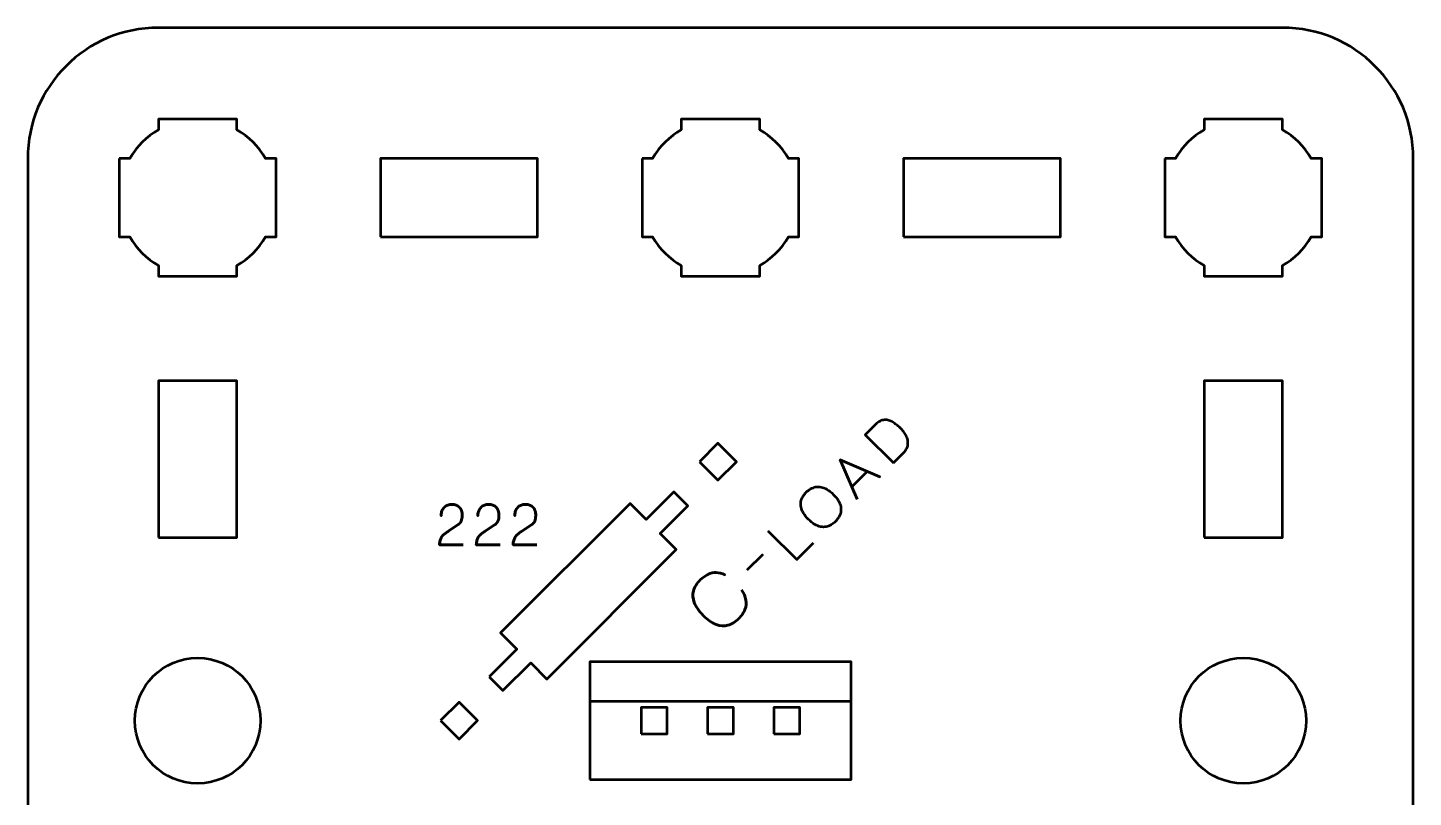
# Model space of a CAD drawing. Header units: centimetres. Extents: x -22.15 to -16.85, y -17.5 to -12.2.
# Drawn here: x -22.15 to -16.85, y -15.14 to -12.2 of the extents above; entities that cross this region are included whole.
import ezdxf

# ---------------------------------------------------------------- set-up
doc = ezdxf.new("R2010")
doc.units = ezdxf.units.CM
doc.header["$MEASUREMENT"] = 0
doc.layers.add('Layer 1', color=7, linetype='Continuous')

msp = doc.modelspace()

# ---------------------------------------------------------------- linework, layer by layer
at = {"layer": 'Layer 1', "lineweight": 53}
for points in [[(-21.65, -14.15), (-21.35, -14.15), (-21.35, -13.55), (-21.65, -13.55), (-21.65, -14.15)], [(-17.65, -14.15), (-17.35, -14.15), (-17.35, -13.55), (-17.65, -13.55), (-17.65, -14.15)], [(-19.804, -14.90001), (-19.704, -14.90001), (-19.704, -14.80001), (-19.804, -14.80001), (-19.804, -14.90001)], [(-19.55, -14.90001), (-19.45, -14.90001), (-19.45, -14.80001), (-19.55, -14.80001), (-19.55, -14.90001)], [(-19.296, -14.90001), (-19.196, -14.90001), (-19.196, -14.80001), (-19.296, -14.80001), (-19.296, -14.90001)]]:
    msp.add_lwpolyline(points, close=True, dxfattribs=at)
at = {"layer": 'Layer 1', "color": 5, "lineweight": 53}
msp.add_lwpolyline([(-20.00002, -15.075), (-19.00002, -15.075), (-19.00002, -14.625), (-20.00002, -14.625), (-20.00002, -15.075)], close=True, dxfattribs=at)
at = {"layer": 'Layer 1', "lineweight": 53}
for centre in [(-21.5, -14.85), (-17.5, -14.85)]:
    msp.add_ellipse(centre, major_axis=(0, 0.24), ratio=1, dxfattribs=at)
for points, knots in [([(-22.15, -17), (-22.15, -17), (-22.15, -12.7), (-22.15, -12.7), (-22.15, -12.7), (-22.15, -12.42391), (-21.92609, -12.2), (-21.65, -12.2), (-21.65, -12.2), (-21.65, -12.2), (-17.35, -12.2), (-17.35, -12.2), (-17.35, -12.2), (-17.07391, -12.2), (-16.85, -12.42391), (-16.85, -12.7), (-16.85, -12.7), (-16.85, -12.7), (-16.85, -17), (-16.85, -17), (-16.85, -17), (-16.85, -17.27609), (-17.07391, -17.5), (-17.35, -17.5), (-17.35, -17.5), (-17.35, -17.5), (-21.65, -17.5), (-21.65, -17.5), (-21.65, -17.5), (-21.92609, -17.5), (-22.15, -17.27609), (-22.15, -17)], [0, 0, 0, 0, 0.125, 0.125, 0.125, 0.125, 0.25, 0.25, 0.25, 0.25, 0.375, 0.375, 0.375, 0.375, 0.5, 0.5, 0.5, 0.5, 0.625, 0.625, 0.625, 0.625, 0.75, 0.75, 0.75, 0.75, 0.875, 0.875, 0.875, 0.875, 1, 1, 1, 1]), ([(-21.8, -12.7), (-21.8, -12.7), (-21.75985, -12.7), (-21.75985, -12.7), (-21.75985, -12.7), (-21.7335, -12.65447), (-21.69553, -12.6165), (-21.65, -12.59015), (-21.65, -12.59015), (-21.65, -12.59015), (-21.65, -12.55), (-21.65, -12.55), (-21.65, -12.55), (-21.65, -12.55), (-21.5, -12.55), (-21.5, -12.55), (-21.5, -12.55), (-21.5, -12.55), (-21.35, -12.55), (-21.35, -12.55), (-21.35, -12.55), (-21.35, -12.55), (-21.35, -12.59015), (-21.35, -12.59015), (-21.35, -12.59015), (-21.30447, -12.6165), (-21.2665, -12.65447), (-21.24015, -12.7), (-21.24015, -12.7), (-21.24015, -12.7), (-21.2, -12.7), (-21.2, -12.7), (-21.2, -12.7), (-21.2, -12.7), (-21.2, -12.85), (-21.2, -12.85), (-21.2, -12.85), (-21.2, -12.85), (-21.2, -13), (-21.2, -13), (-21.2, -13), (-21.2, -13), (-21.24015, -13), (-21.24015, -13), (-21.24015, -13), (-21.2665, -13.04553), (-21.30447, -13.0835), (-21.35, -13.10985), (-21.35, -13.10985), (-21.35, -13.10985), (-21.35, -13.15), (-21.35, -13.15), (-21.35, -13.15), (-21.35, -13.15), (-21.5, -13.15), (-21.5, -13.15), (-21.5, -13.15), (-21.5, -13.15), (-21.65, -13.15), (-21.65, -13.15), (-21.65, -13.15), (-21.65, -13.15), (-21.65, -13.10985), (-21.65, -13.10985), (-21.65, -13.10985), (-21.69553, -13.0835), (-21.7335, -13.04553), (-21.75985, -13), (-21.75985, -13), (-21.75985, -13), (-21.8, -13), (-21.8, -13), (-21.8, -13), (-21.8, -13), (-21.8, -12.85), (-21.8, -12.85), (-21.8, -12.85), (-21.8, -12.85), (-21.8, -12.7), (-21.8, -12.7)], [0, 0, 0, 0, 0.05, 0.05, 0.05, 0.05, 0.1, 0.1, 0.1, 0.1, 0.15, 0.15, 0.15, 0.15, 0.2, 0.2, 0.2, 0.2, 0.25, 0.25, 0.25, 0.25, 0.3, 0.3, 0.3, 0.3, 0.35, 0.35, 0.35, 0.35, 0.4, 0.4, 0.4, 0.4, 0.45, 0.45, 0.45, 0.45, 0.5, 0.5, 0.5, 0.5, 0.55, 0.55, 0.55, 0.55, 0.6, 0.6, 0.6, 0.6, 0.65, 0.65, 0.65, 0.65, 0.7, 0.7, 0.7, 0.7, 0.75, 0.75, 0.75, 0.75, 0.8, 0.8, 0.8, 0.8, 0.85, 0.85, 0.85, 0.85, 0.9, 0.9, 0.9, 0.9, 0.95, 0.95, 0.95, 0.95, 1, 1, 1, 1]), ([(-19.8, -12.7), (-19.8, -12.7), (-19.75985, -12.7), (-19.75985, -12.7), (-19.75985, -12.7), (-19.7335, -12.65447), (-19.69553, -12.6165), (-19.65, -12.59015), (-19.65, -12.59015), (-19.65, -12.59015), (-19.65, -12.55), (-19.65, -12.55), (-19.65, -12.55), (-19.65, -12.55), (-19.5, -12.55), (-19.5, -12.55), (-19.5, -12.55), (-19.5, -12.55), (-19.35, -12.55), (-19.35, -12.55), (-19.35, -12.55), (-19.35, -12.55), (-19.35, -12.59015), (-19.35, -12.59015), (-19.35, -12.59015), (-19.30447, -12.6165), (-19.2665, -12.65447), (-19.24015, -12.7), (-19.24015, -12.7), (-19.24015, -12.7), (-19.2, -12.7), (-19.2, -12.7), (-19.2, -12.7), (-19.2, -12.7), (-19.2, -12.85), (-19.2, -12.85), (-19.2, -12.85), (-19.2, -12.85), (-19.2, -13), (-19.2, -13), (-19.2, -13), (-19.2, -13), (-19.24015, -13), (-19.24015, -13), (-19.24015, -13), (-19.2665, -13.04553), (-19.30447, -13.0835), (-19.35, -13.10985), (-19.35, -13.10985), (-19.35, -13.10985), (-19.35, -13.15), (-19.35, -13.15), (-19.35, -13.15), (-19.35, -13.15), (-19.5, -13.15), (-19.5, -13.15), (-19.5, -13.15), (-19.5, -13.15), (-19.65, -13.15), (-19.65, -13.15), (-19.65, -13.15), (-19.65, -13.15), (-19.65, -13.10985), (-19.65, -13.10985), (-19.65, -13.10985), (-19.69553, -13.0835), (-19.7335, -13.04553), (-19.75985, -13), (-19.75985, -13), (-19.75985, -13), (-19.8, -13), (-19.8, -13), (-19.8, -13), (-19.8, -13), (-19.8, -12.85), (-19.8, -12.85), (-19.8, -12.85), (-19.8, -12.85), (-19.8, -12.7), (-19.8, -12.7)], [0, 0, 0, 0, 0.05, 0.05, 0.05, 0.05, 0.1, 0.1, 0.1, 0.1, 0.15, 0.15, 0.15, 0.15, 0.2, 0.2, 0.2, 0.2, 0.25, 0.25, 0.25, 0.25, 0.3, 0.3, 0.3, 0.3, 0.35, 0.35, 0.35, 0.35, 0.4, 0.4, 0.4, 0.4, 0.45, 0.45, 0.45, 0.45, 0.5, 0.5, 0.5, 0.5, 0.55, 0.55, 0.55, 0.55, 0.6, 0.6, 0.6, 0.6, 0.65, 0.65, 0.65, 0.65, 0.7, 0.7, 0.7, 0.7, 0.75, 0.75, 0.75, 0.75, 0.8, 0.8, 0.8, 0.8, 0.85, 0.85, 0.85, 0.85, 0.9, 0.9, 0.9, 0.9, 0.95, 0.95, 0.95, 0.95, 1, 1, 1, 1]), ([(-17.8, -12.7), (-17.8, -12.7), (-17.75985, -12.7), (-17.75985, -12.7), (-17.75985, -12.7), (-17.7335, -12.65447), (-17.69553, -12.6165), (-17.65, -12.59015), (-17.65, -12.59015), (-17.65, -12.59015), (-17.65, -12.55), (-17.65, -12.55), (-17.65, -12.55), (-17.65, -12.55), (-17.5, -12.55), (-17.5, -12.55), (-17.5, -12.55), (-17.5, -12.55), (-17.35, -12.55), (-17.35, -12.55), (-17.35, -12.55), (-17.35, -12.55), (-17.35, -12.59015), (-17.35, -12.59015), (-17.35, -12.59015), (-17.30447, -12.6165), (-17.2665, -12.65447), (-17.24015, -12.7), (-17.24015, -12.7), (-17.24015, -12.7), (-17.2, -12.7), (-17.2, -12.7), (-17.2, -12.7), (-17.2, -12.7), (-17.2, -12.85), (-17.2, -12.85), (-17.2, -12.85), (-17.2, -12.85), (-17.2, -13), (-17.2, -13), (-17.2, -13), (-17.2, -13), (-17.24015, -13), (-17.24015, -13), (-17.24015, -13), (-17.2665, -13.04553), (-17.30447, -13.0835), (-17.35, -13.10985), (-17.35, -13.10985), (-17.35, -13.10985), (-17.35, -13.15), (-17.35, -13.15), (-17.35, -13.15), (-17.35, -13.15), (-17.5, -13.15), (-17.5, -13.15), (-17.5, -13.15), (-17.5, -13.15), (-17.65, -13.15), (-17.65, -13.15), (-17.65, -13.15), (-17.65, -13.15), (-17.65, -13.10985), (-17.65, -13.10985), (-17.65, -13.10985), (-17.69553, -13.0835), (-17.7335, -13.04553), (-17.75985, -13), (-17.75985, -13), (-17.75985, -13), (-17.8, -13), (-17.8, -13), (-17.8, -13), (-17.8, -13), (-17.8, -12.85), (-17.8, -12.85), (-17.8, -12.85), (-17.8, -12.85), (-17.8, -12.7), (-17.8, -12.7)], [0, 0, 0, 0, 0.05, 0.05, 0.05, 0.05, 0.1, 0.1, 0.1, 0.1, 0.15, 0.15, 0.15, 0.15, 0.2, 0.2, 0.2, 0.2, 0.25, 0.25, 0.25, 0.25, 0.3, 0.3, 0.3, 0.3, 0.35, 0.35, 0.35, 0.35, 0.4, 0.4, 0.4, 0.4, 0.45, 0.45, 0.45, 0.45, 0.5, 0.5, 0.5, 0.5, 0.55, 0.55, 0.55, 0.55, 0.6, 0.6, 0.6, 0.6, 0.65, 0.65, 0.65, 0.65, 0.7, 0.7, 0.7, 0.7, 0.75, 0.75, 0.75, 0.75, 0.8, 0.8, 0.8, 0.8, 0.85, 0.85, 0.85, 0.85, 0.9, 0.9, 0.9, 0.9, 0.95, 0.95, 0.95, 0.95, 1, 1, 1, 1]), ([(-20.8, -13), (-20.8, -13), (-20.8, -12.7), (-20.8, -12.7), (-20.8, -12.7), (-20.8, -12.7), (-20.2, -12.7), (-20.2, -12.7), (-20.2, -12.7), (-20.2, -12.7), (-20.2, -13), (-20.2, -13), (-20.2, -13), (-20.2, -13), (-20.8, -13), (-20.8, -13)], [0, 0, 0, 0, 0.25, 0.25, 0.25, 0.25, 0.5, 0.5, 0.5, 0.5, 0.75, 0.75, 0.75, 0.75, 1, 1, 1, 1]), ([(-18.8, -13), (-18.8, -13), (-18.8, -12.7), (-18.8, -12.7), (-18.8, -12.7), (-18.8, -12.7), (-18.2, -12.7), (-18.2, -12.7), (-18.2, -12.7), (-18.2, -12.7), (-18.2, -13), (-18.2, -13), (-18.2, -13), (-18.2, -13), (-18.8, -13), (-18.8, -13)], [0, 0, 0, 0, 0.25, 0.25, 0.25, 0.25, 0.5, 0.5, 0.5, 0.5, 0.75, 0.75, 0.75, 0.75, 1, 1, 1, 1]), ([(-19.58076, -13.86004), (-19.58076, -13.86004), (-19.51005, -13.78933), (-19.51005, -13.78933), (-19.51005, -13.78933), (-19.51005, -13.78933), (-19.43934, -13.86004), (-19.43934, -13.86004), (-19.43934, -13.86004), (-19.43934, -13.86004), (-19.51005, -13.93075), (-19.51005, -13.93075), (-19.51005, -13.93075), (-19.51005, -13.93075), (-19.58076, -13.86004), (-19.58076, -13.86004)], [0, 0, 0, 0, 0.25, 0.25, 0.25, 0.25, 0.5, 0.5, 0.5, 0.5, 0.75, 0.75, 0.75, 0.75, 1, 1, 1, 1]), ([(-20.3851, -14.68205), (-20.3851, -14.68205), (-20.27903, -14.57599), (-20.27903, -14.57599), (-20.27903, -14.57599), (-20.27903, -14.57599), (-20.3409, -14.51411), (-20.3409, -14.51411), (-20.3409, -14.51411), (-20.3409, -14.51411), (-19.84593, -14.01914), (-19.84593, -14.01914), (-19.84593, -14.01914), (-19.84593, -14.01914), (-19.78405, -14.08101), (-19.78405, -14.08101), (-19.78405, -14.08101), (-19.78405, -14.08101), (-19.67799, -13.97495), (-19.67799, -13.97495), (-19.67799, -13.97495), (-19.67799, -13.97495), (-19.62496, -14.02798), (-19.62496, -14.02798), (-19.62496, -14.02798), (-19.62496, -14.02798), (-19.73102, -14.13404), (-19.73102, -14.13404), (-19.73102, -14.13404), (-19.73102, -14.13404), (-19.66915, -14.19592), (-19.66915, -14.19592), (-19.66915, -14.19592), (-19.66915, -14.19592), (-20.16412, -14.69089), (-20.16412, -14.69089), (-20.16412, -14.69089), (-20.16412, -14.69089), (-20.226, -14.62902), (-20.226, -14.62902), (-20.226, -14.62902), (-20.226, -14.62902), (-20.33206, -14.73509), (-20.33206, -14.73509), (-20.33206, -14.73509), (-20.33206, -14.73509), (-20.3851, -14.68205), (-20.3851, -14.68205)], [0, 0, 0, 0, 0.0833333, 0.0833333, 0.0833333, 0.0833333, 0.1666667, 0.1666667, 0.1666667, 0.1666667, 0.25, 0.25, 0.25, 0.25, 0.3333333, 0.3333333, 0.3333333, 0.3333333, 0.4166667, 0.4166667, 0.4166667, 0.4166667, 0.5, 0.5, 0.5, 0.5, 0.5833333, 0.5833333, 0.5833333, 0.5833333, 0.6666667, 0.6666667, 0.6666667, 0.6666667, 0.75, 0.75, 0.75, 0.75, 0.8333333, 0.8333333, 0.8333333, 0.8333333, 0.9166667, 0.9166667, 0.9166667, 0.9166667, 1, 1, 1, 1]), ([(-20.57071, -14.84999), (-20.57071, -14.84999), (-20.5, -14.77928), (-20.5, -14.77928), (-20.5, -14.77928), (-20.5, -14.77928), (-20.42929, -14.84999), (-20.42929, -14.84999), (-20.42929, -14.84999), (-20.42929, -14.84999), (-20.5, -14.9207), (-20.5, -14.9207), (-20.5, -14.9207), (-20.5, -14.9207), (-20.57071, -14.84999), (-20.57071, -14.84999)], [0, 0, 0, 0, 0.25, 0.25, 0.25, 0.25, 0.5, 0.5, 0.5, 0.5, 0.75, 0.75, 0.75, 0.75, 1, 1, 1, 1])]:
    msp.add_open_spline(points, degree=3, knots=knots, dxfattribs=at)
at = {"layer": 'Layer 1', "color": 5, "lineweight": 53}
for points, knots in [([(-18.8383, -13.86431), (-18.8383, -13.86431), (-18.94622, -13.75639), (-18.94622, -13.75639), (-18.94622, -13.75639), (-18.94622, -13.75639), (-18.90726, -13.71748), (-18.90726, -13.71748), (-18.90726, -13.71748), (-18.90134, -13.71159), (-18.89545, -13.70725), (-18.88963, -13.70447), (-18.88963, -13.70447), (-18.88381, -13.70168), (-18.87809, -13.70012), (-18.87244, -13.69985), (-18.87244, -13.69985), (-18.86684, -13.69953), (-18.86137, -13.7002), (-18.85604, -13.70178), (-18.85604, -13.70178), (-18.85075, -13.70337), (-18.8456, -13.70563), (-18.84066, -13.70852), (-18.84066, -13.70852), (-18.83572, -13.71138), (-18.83104, -13.71462), (-18.82658, -13.71819), (-18.82658, -13.71819), (-18.8221, -13.72175), (-18.81795, -13.72535), (-18.81403, -13.72899), (-18.81403, -13.72899), (-18.81011, -13.73262), (-18.80623, -13.73667), (-18.80246, -13.74126), (-18.80246, -13.74126), (-18.79871, -13.74581), (-18.7953, -13.75071), (-18.79226, -13.75598), (-18.79226, -13.75598), (-18.78922, -13.76123), (-18.78686, -13.76673), (-18.78513, -13.77248), (-18.78513, -13.77248), (-18.78344, -13.7782), (-18.78266, -13.78405), (-18.78281, -13.79002), (-18.78281, -13.79002), (-18.78298, -13.79598), (-18.78435, -13.80194), (-18.78697, -13.80791), (-18.78697, -13.80791), (-18.78961, -13.81383), (-18.79374, -13.81969), (-18.79938, -13.8254), (-18.79938, -13.8254), (-18.79938, -13.8254), (-18.8383, -13.86431), (-18.8383, -13.86431)], [0, 0, 0, 0, 0.0666667, 0.0666667, 0.0666667, 0.0666667, 0.1333333, 0.1333333, 0.1333333, 0.1333333, 0.2, 0.2, 0.2, 0.2, 0.2666667, 0.2666667, 0.2666667, 0.2666667, 0.3333333, 0.3333333, 0.3333333, 0.3333333, 0.4, 0.4, 0.4, 0.4, 0.4666667, 0.4666667, 0.4666667, 0.4666667, 0.5333333, 0.5333333, 0.5333333, 0.5333333, 0.6, 0.6, 0.6, 0.6, 0.6666667, 0.6666667, 0.6666667, 0.6666667, 0.7333333, 0.7333333, 0.7333333, 0.7333333, 0.8, 0.8, 0.8, 0.8, 0.8666667, 0.8666667, 0.8666667, 0.8666667, 0.9333333, 0.9333333, 0.9333333, 0.9333333, 1, 1, 1, 1]), ([(-18.8383, -13.86431), (-18.8383, -13.86431), (-18.94622, -13.75639), (-18.94622, -13.75639), (-18.94622, -13.75639), (-18.94622, -13.75639), (-18.90726, -13.71748), (-18.90726, -13.71748), (-18.90726, -13.71748), (-18.90134, -13.71159), (-18.89545, -13.70725), (-18.88963, -13.70447), (-18.88963, -13.70447), (-18.88381, -13.70168), (-18.87809, -13.70012), (-18.87244, -13.69985), (-18.87244, -13.69985), (-18.86684, -13.69953), (-18.86137, -13.7002), (-18.85604, -13.70178), (-18.85604, -13.70178), (-18.85075, -13.70337), (-18.8456, -13.70563), (-18.84066, -13.70852), (-18.84066, -13.70852), (-18.83572, -13.71138), (-18.83104, -13.71462), (-18.82658, -13.71819), (-18.82658, -13.71819), (-18.8221, -13.72175), (-18.81795, -13.72535), (-18.81403, -13.72899), (-18.81403, -13.72899), (-18.81011, -13.73262), (-18.80623, -13.73667), (-18.80246, -13.74126), (-18.80246, -13.74126), (-18.79871, -13.74581), (-18.7953, -13.75071), (-18.79226, -13.75598), (-18.79226, -13.75598), (-18.78922, -13.76123), (-18.78686, -13.76673), (-18.78513, -13.77248), (-18.78513, -13.77248), (-18.78344, -13.7782), (-18.78266, -13.78405), (-18.78281, -13.79002), (-18.78281, -13.79002), (-18.78298, -13.79598), (-18.78435, -13.80194), (-18.78697, -13.80791), (-18.78697, -13.80791), (-18.78961, -13.81383), (-18.79374, -13.81969), (-18.79938, -13.8254), (-18.79938, -13.8254), (-18.79938, -13.8254), (-18.8383, -13.86431), (-18.8383, -13.86431)], [0, 0, 0, 0, 0.0666667, 0.0666667, 0.0666667, 0.0666667, 0.1333333, 0.1333333, 0.1333333, 0.1333333, 0.2, 0.2, 0.2, 0.2, 0.2666667, 0.2666667, 0.2666667, 0.2666667, 0.3333333, 0.3333333, 0.3333333, 0.3333333, 0.4, 0.4, 0.4, 0.4, 0.4666667, 0.4666667, 0.4666667, 0.4666667, 0.5333333, 0.5333333, 0.5333333, 0.5333333, 0.6, 0.6, 0.6, 0.6, 0.6666667, 0.6666667, 0.6666667, 0.6666667, 0.7333333, 0.7333333, 0.7333333, 0.7333333, 0.8, 0.8, 0.8, 0.8, 0.8666667, 0.8666667, 0.8666667, 0.8666667, 0.9333333, 0.9333333, 0.9333333, 0.9333333, 1, 1, 1, 1]), ([(-18.97673, -14.00275), (-18.97673, -14.00275), (-19.04182, -13.852), (-19.04182, -13.852), (-19.04182, -13.852), (-19.04182, -13.852), (-18.89097, -13.91698), (-18.89097, -13.91698), (-18.89097, -13.91698), (-18.89097, -13.91698), (-19.04182, -13.852), (-19.04182, -13.852), (-19.04182, -13.852), (-19.04182, -13.852), (-18.97673, -14.00275), (-18.97673, -14.00275)], [0, 0, 0, 0, 0.25, 0.25, 0.25, 0.25, 0.5, 0.5, 0.5, 0.5, 0.75, 0.75, 0.75, 0.75, 1, 1, 1, 1]), ([(-18.99723, -13.95529), (-18.99723, -13.95529), (-18.93856, -13.89663), (-18.93856, -13.89663), (-18.93856, -13.89663), (-18.93856, -13.89663), (-18.99723, -13.95529), (-18.99723, -13.95529)], [0, 0, 0, 0, 0.5, 0.5, 0.5, 0.5, 1, 1, 1, 1]), ([(-19.06039, -14.0882), (-19.05513, -14.08294), (-19.05072, -14.07733), (-19.04719, -14.07137), (-19.04719, -14.07137), (-19.0437, -14.06537), (-19.0413, -14.0591), (-19.04003, -14.05242), (-19.04003, -14.05242), (-19.03876, -14.0458), (-19.03883, -14.03885), (-19.04024, -14.03158), (-19.04024, -14.03158), (-19.04165, -14.02435), (-19.04465, -14.0168), (-19.04927, -14.009), (-19.04927, -14.009), (-19.05386, -14.00124), (-19.06025, -13.99319), (-19.06847, -13.98494), (-19.06847, -13.98494), (-19.07676, -13.97672), (-19.0848, -13.9703), (-19.0926, -13.96568), (-19.0926, -13.96568), (-19.10039, -13.96106), (-19.10794, -13.95803), (-19.11524, -13.95658), (-19.11524, -13.95658), (-19.12251, -13.95513), (-19.1295, -13.95502), (-19.13616, -13.95629), (-19.13616, -13.95629), (-19.14287, -13.95753), (-19.14918, -13.95989), (-19.15517, -13.96339), (-19.15517, -13.96339), (-19.16117, -13.96688), (-19.16682, -13.97128), (-19.17204, -13.97654), (-19.17204, -13.97654), (-19.17734, -13.9818), (-19.18171, -13.98741), (-19.1852, -13.99341), (-19.1852, -13.99341), (-19.18869, -13.99941), (-19.19105, -14.00576), (-19.19233, -14.01242), (-19.19233, -14.01242), (-19.19356, -14.01908), (-19.19346, -14.02608), (-19.19201, -14.03338), (-19.19201, -14.03338), (-19.19056, -14.04064), (-19.18753, -14.0482), (-19.18291, -14.05599), (-19.18291, -14.05599), (-19.17833, -14.06382), (-19.1719, -14.07186), (-19.16368, -14.08012), (-19.16368, -14.08012), (-19.15539, -14.08834), (-19.14738, -14.09477), (-19.13959, -14.09935), (-19.13959, -14.09935), (-19.13179, -14.10394), (-19.12427, -14.10693), (-19.117, -14.10834), (-19.117, -14.10834), (-19.10977, -14.10979), (-19.10283, -14.10986), (-19.09616, -14.10855), (-19.09616, -14.10855), (-19.08953, -14.10728), (-19.08321, -14.10488), (-19.07722, -14.10139), (-19.07722, -14.10139), (-19.07126, -14.09786), (-19.06564, -14.09349), (-19.06039, -14.0882)], [0, 0, 0, 0, 0.05, 0.05, 0.05, 0.05, 0.1, 0.1, 0.1, 0.1, 0.15, 0.15, 0.15, 0.15, 0.2, 0.2, 0.2, 0.2, 0.25, 0.25, 0.25, 0.25, 0.3, 0.3, 0.3, 0.3, 0.35, 0.35, 0.35, 0.35, 0.4, 0.4, 0.4, 0.4, 0.45, 0.45, 0.45, 0.45, 0.5, 0.5, 0.5, 0.5, 0.55, 0.55, 0.55, 0.55, 0.6, 0.6, 0.6, 0.6, 0.65, 0.65, 0.65, 0.65, 0.7, 0.7, 0.7, 0.7, 0.75, 0.75, 0.75, 0.75, 0.8, 0.8, 0.8, 0.8, 0.85, 0.85, 0.85, 0.85, 0.9, 0.9, 0.9, 0.9, 0.95, 0.95, 0.95, 0.95, 1, 1, 1, 1]), ([(-19.06039, -14.0882), (-19.05513, -14.08294), (-19.05072, -14.07733), (-19.04719, -14.07137), (-19.04719, -14.07137), (-19.0437, -14.06537), (-19.0413, -14.0591), (-19.04003, -14.05242), (-19.04003, -14.05242), (-19.03876, -14.0458), (-19.03883, -14.03885), (-19.04024, -14.03158), (-19.04024, -14.03158), (-19.04165, -14.02435), (-19.04465, -14.0168), (-19.04927, -14.009), (-19.04927, -14.009), (-19.05386, -14.00124), (-19.06025, -13.99319), (-19.06847, -13.98494), (-19.06847, -13.98494), (-19.07676, -13.97672), (-19.0848, -13.9703), (-19.0926, -13.96568), (-19.0926, -13.96568), (-19.10039, -13.96106), (-19.10794, -13.95803), (-19.11524, -13.95658), (-19.11524, -13.95658), (-19.12251, -13.95513), (-19.1295, -13.95502), (-19.13616, -13.95629), (-19.13616, -13.95629), (-19.14287, -13.95753), (-19.14918, -13.95989), (-19.15517, -13.96339), (-19.15517, -13.96339), (-19.16117, -13.96688), (-19.16682, -13.97128), (-19.17204, -13.97654), (-19.17204, -13.97654), (-19.17734, -13.9818), (-19.18171, -13.98741), (-19.1852, -13.99341), (-19.1852, -13.99341), (-19.18869, -13.99941), (-19.19105, -14.00576), (-19.19233, -14.01242), (-19.19233, -14.01242), (-19.19356, -14.01908), (-19.19346, -14.02608), (-19.19201, -14.03338), (-19.19201, -14.03338), (-19.19056, -14.04064), (-19.18753, -14.0482), (-19.18291, -14.05599), (-19.18291, -14.05599), (-19.17833, -14.06382), (-19.1719, -14.07186), (-19.16368, -14.08012), (-19.16368, -14.08012), (-19.15539, -14.08834), (-19.14738, -14.09477), (-19.13959, -14.09935), (-19.13959, -14.09935), (-19.13179, -14.10394), (-19.12427, -14.10693), (-19.117, -14.10834), (-19.117, -14.10834), (-19.10977, -14.10979), (-19.10283, -14.10986), (-19.09616, -14.10855), (-19.09616, -14.10855), (-19.08953, -14.10728), (-19.08321, -14.10488), (-19.07722, -14.10139), (-19.07722, -14.10139), (-19.07126, -14.09786), (-19.06564, -14.09349), (-19.06039, -14.0882)], [0, 0, 0, 0, 0.05, 0.05, 0.05, 0.05, 0.1, 0.1, 0.1, 0.1, 0.15, 0.15, 0.15, 0.15, 0.2, 0.2, 0.2, 0.2, 0.25, 0.25, 0.25, 0.25, 0.3, 0.3, 0.3, 0.3, 0.35, 0.35, 0.35, 0.35, 0.4, 0.4, 0.4, 0.4, 0.45, 0.45, 0.45, 0.45, 0.5, 0.5, 0.5, 0.5, 0.55, 0.55, 0.55, 0.55, 0.6, 0.6, 0.6, 0.6, 0.65, 0.65, 0.65, 0.65, 0.7, 0.7, 0.7, 0.7, 0.75, 0.75, 0.75, 0.75, 0.8, 0.8, 0.8, 0.8, 0.85, 0.85, 0.85, 0.85, 0.9, 0.9, 0.9, 0.9, 0.95, 0.95, 0.95, 0.95, 1, 1, 1, 1]), ([(-20.48393, -14.17694), (-20.48393, -14.17694), (-20.57474, -14.17694), (-20.57474, -14.17694), (-20.57474, -14.17694), (-20.57456, -14.1708), (-20.57379, -14.16537), (-20.57248, -14.16071), (-20.57248, -14.16071), (-20.57114, -14.15606), (-20.56934, -14.15196), (-20.56712, -14.14844), (-20.56712, -14.14844), (-20.56486, -14.14491), (-20.56229, -14.14177), (-20.55936, -14.13902), (-20.55936, -14.13902), (-20.55643, -14.13623), (-20.55329, -14.13369), (-20.5499, -14.13129), (-20.5499, -14.13129), (-20.54652, -14.12893), (-20.54302, -14.12656), (-20.53939, -14.12423), (-20.53939, -14.12423), (-20.53939, -14.12423), (-20.5032, -14.1001), (-20.5032, -14.1001), (-20.5032, -14.1001), (-20.49949, -14.09749), (-20.4966, -14.09464), (-20.49455, -14.09157), (-20.49455, -14.09157), (-20.49247, -14.0885), (-20.49102, -14.08525), (-20.49014, -14.08183), (-20.49014, -14.08183), (-20.4893, -14.07844), (-20.48877, -14.07495), (-20.48859, -14.07142), (-20.48859, -14.07142), (-20.48841, -14.06786), (-20.48834, -14.0643), (-20.48838, -14.06073), (-20.48838, -14.06073), (-20.48838, -14.05781), (-20.48877, -14.05467), (-20.48954, -14.05128), (-20.48954, -14.05128), (-20.49035, -14.04793), (-20.49162, -14.04458), (-20.49342, -14.04126), (-20.49342, -14.04126), (-20.49522, -14.03794), (-20.49762, -14.03491), (-20.50062, -14.03216), (-20.50062, -14.03216), (-20.50362, -14.02944), (-20.50732, -14.02725), (-20.51173, -14.0256), (-20.51173, -14.0256), (-20.51614, -14.02394), (-20.52133, -14.02309), (-20.52733, -14.02306), (-20.52733, -14.02306), (-20.53336, -14.02309), (-20.53869, -14.02394), (-20.54327, -14.02556), (-20.54327, -14.02556), (-20.54786, -14.02718), (-20.55177, -14.02944), (-20.55502, -14.0323), (-20.55502, -14.0323), (-20.55826, -14.03516), (-20.56088, -14.03847), (-20.56292, -14.04218), (-20.56292, -14.04218), (-20.56497, -14.04588), (-20.56645, -14.04983), (-20.5674, -14.054), (-20.5674, -14.054), (-20.56835, -14.05816), (-20.56881, -14.06239), (-20.56881, -14.06666), (-20.56881, -14.06666), (-20.56881, -14.06239), (-20.56835, -14.05816), (-20.5674, -14.054), (-20.5674, -14.054), (-20.56645, -14.04983), (-20.56497, -14.04588), (-20.56292, -14.04218), (-20.56292, -14.04218), (-20.56088, -14.03847), (-20.55826, -14.03516), (-20.55502, -14.0323), (-20.55502, -14.0323), (-20.55177, -14.02944), (-20.54786, -14.02718), (-20.54327, -14.02556), (-20.54327, -14.02556), (-20.53869, -14.02394), (-20.53336, -14.02309), (-20.52733, -14.02306), (-20.52733, -14.02306), (-20.52133, -14.02309), (-20.51614, -14.02394), (-20.51173, -14.0256), (-20.51173, -14.0256), (-20.50732, -14.02725), (-20.50362, -14.02944), (-20.50062, -14.03216), (-20.50062, -14.03216), (-20.49762, -14.03491), (-20.49522, -14.03794), (-20.49342, -14.04126), (-20.49342, -14.04126), (-20.49162, -14.04458), (-20.49035, -14.04793), (-20.48954, -14.05128), (-20.48954, -14.05128), (-20.48877, -14.05467), (-20.48838, -14.05781), (-20.48838, -14.06073), (-20.48838, -14.06073), (-20.48834, -14.0643), (-20.48841, -14.06786), (-20.48859, -14.07142), (-20.48859, -14.07142), (-20.48877, -14.07495), (-20.4893, -14.07844), (-20.49014, -14.08183), (-20.49014, -14.08183), (-20.49102, -14.08525), (-20.49247, -14.0885), (-20.49455, -14.09157), (-20.49455, -14.09157), (-20.4966, -14.09464), (-20.49949, -14.09749), (-20.5032, -14.1001), (-20.5032, -14.1001), (-20.5032, -14.1001), (-20.53939, -14.12423), (-20.53939, -14.12423), (-20.53939, -14.12423), (-20.54302, -14.12656), (-20.54652, -14.12893), (-20.5499, -14.13129), (-20.5499, -14.13129), (-20.55329, -14.13369), (-20.55643, -14.13623), (-20.55936, -14.13902), (-20.55936, -14.13902), (-20.56229, -14.14177), (-20.56486, -14.14491), (-20.56712, -14.14844), (-20.56712, -14.14844), (-20.56934, -14.15196), (-20.57114, -14.15606), (-20.57248, -14.16071), (-20.57248, -14.16071), (-20.57379, -14.16537), (-20.57456, -14.1708), (-20.57474, -14.17694), (-20.57474, -14.17694), (-20.57474, -14.17694), (-20.48393, -14.17694), (-20.48393, -14.17694)], [0, 0, 0, 0, 0.0238095, 0.0238095, 0.0238095, 0.0238095, 0.047619, 0.047619, 0.047619, 0.047619, 0.0714286, 0.0714286, 0.0714286, 0.0714286, 0.0952381, 0.0952381, 0.0952381, 0.0952381, 0.1190476, 0.1190476, 0.1190476, 0.1190476, 0.1428571, 0.1428571, 0.1428571, 0.1428571, 0.1666667, 0.1666667, 0.1666667, 0.1666667, 0.1904762, 0.1904762, 0.1904762, 0.1904762, 0.2142857, 0.2142857, 0.2142857, 0.2142857, 0.2380952, 0.2380952, 0.2380952, 0.2380952, 0.2619048, 0.2619048, 0.2619048, 0.2619048, 0.2857143, 0.2857143, 0.2857143, 0.2857143, 0.3095238, 0.3095238, 0.3095238, 0.3095238, 0.3333333, 0.3333333, 0.3333333, 0.3333333, 0.3571429, 0.3571429, 0.3571429, 0.3571429, 0.3809524, 0.3809524, 0.3809524, 0.3809524, 0.4047619, 0.4047619, 0.4047619, 0.4047619, 0.4285714, 0.4285714, 0.4285714, 0.4285714, 0.452381, 0.452381, 0.452381, 0.452381, 0.4761905, 0.4761905, 0.4761905, 0.4761905, 0.5, 0.5, 0.5, 0.5, 0.5238095, 0.5238095, 0.5238095, 0.5238095, 0.547619, 0.547619, 0.547619, 0.547619, 0.5714286, 0.5714286, 0.5714286, 0.5714286, 0.5952381, 0.5952381, 0.5952381, 0.5952381, 0.6190476, 0.6190476, 0.6190476, 0.6190476, 0.6428571, 0.6428571, 0.6428571, 0.6428571, 0.6666667, 0.6666667, 0.6666667, 0.6666667, 0.6904762, 0.6904762, 0.6904762, 0.6904762, 0.7142857, 0.7142857, 0.7142857, 0.7142857, 0.7380952, 0.7380952, 0.7380952, 0.7380952, 0.7619048, 0.7619048, 0.7619048, 0.7619048, 0.7857143, 0.7857143, 0.7857143, 0.7857143, 0.8095238, 0.8095238, 0.8095238, 0.8095238, 0.8333333, 0.8333333, 0.8333333, 0.8333333, 0.8571429, 0.8571429, 0.8571429, 0.8571429, 0.8809524, 0.8809524, 0.8809524, 0.8809524, 0.9047619, 0.9047619, 0.9047619, 0.9047619, 0.9285714, 0.9285714, 0.9285714, 0.9285714, 0.952381, 0.952381, 0.952381, 0.952381, 0.9761905, 0.9761905, 0.9761905, 0.9761905, 1, 1, 1, 1]), ([(-20.34317, -14.17694), (-20.34317, -14.17694), (-20.43398, -14.17694), (-20.43398, -14.17694), (-20.43398, -14.17694), (-20.4338, -14.1708), (-20.43303, -14.16537), (-20.43172, -14.16071), (-20.43172, -14.16071), (-20.43038, -14.15606), (-20.42858, -14.15196), (-20.42636, -14.14844), (-20.42636, -14.14844), (-20.4241, -14.14491), (-20.42153, -14.14177), (-20.4186, -14.13902), (-20.4186, -14.13902), (-20.41567, -14.13623), (-20.41253, -14.13369), (-20.40914, -14.13129), (-20.40914, -14.13129), (-20.40576, -14.12893), (-20.40226, -14.12656), (-20.39863, -14.12423), (-20.39863, -14.12423), (-20.39863, -14.12423), (-20.36244, -14.1001), (-20.36244, -14.1001), (-20.36244, -14.1001), (-20.35873, -14.09749), (-20.35584, -14.09464), (-20.35379, -14.09157), (-20.35379, -14.09157), (-20.35171, -14.0885), (-20.35026, -14.08525), (-20.34938, -14.08183), (-20.34938, -14.08183), (-20.34854, -14.07844), (-20.34801, -14.07495), (-20.34783, -14.07142), (-20.34783, -14.07142), (-20.34765, -14.06786), (-20.34758, -14.0643), (-20.34762, -14.06073), (-20.34762, -14.06073), (-20.34762, -14.05781), (-20.34801, -14.05467), (-20.34878, -14.05128), (-20.34878, -14.05128), (-20.34959, -14.04793), (-20.35086, -14.04458), (-20.35266, -14.04126), (-20.35266, -14.04126), (-20.35446, -14.03794), (-20.35686, -14.03491), (-20.35986, -14.03216), (-20.35986, -14.03216), (-20.36286, -14.02944), (-20.36656, -14.02725), (-20.37097, -14.0256), (-20.37097, -14.0256), (-20.37538, -14.02394), (-20.38057, -14.02309), (-20.38657, -14.02306), (-20.38657, -14.02306), (-20.3926, -14.02309), (-20.39793, -14.02394), (-20.40251, -14.02556), (-20.40251, -14.02556), (-20.4071, -14.02718), (-20.41101, -14.02944), (-20.41426, -14.0323), (-20.41426, -14.0323), (-20.4175, -14.03516), (-20.42012, -14.03847), (-20.42216, -14.04218), (-20.42216, -14.04218), (-20.42421, -14.04588), (-20.42569, -14.04983), (-20.42664, -14.054), (-20.42664, -14.054), (-20.42759, -14.05816), (-20.42805, -14.06239), (-20.42805, -14.06666), (-20.42805, -14.06666), (-20.42805, -14.06239), (-20.42759, -14.05816), (-20.42664, -14.054), (-20.42664, -14.054), (-20.42569, -14.04983), (-20.42421, -14.04588), (-20.42216, -14.04218), (-20.42216, -14.04218), (-20.42012, -14.03847), (-20.4175, -14.03516), (-20.41426, -14.0323), (-20.41426, -14.0323), (-20.41101, -14.02944), (-20.4071, -14.02718), (-20.40251, -14.02556), (-20.40251, -14.02556), (-20.39793, -14.02394), (-20.3926, -14.02309), (-20.38657, -14.02306), (-20.38657, -14.02306), (-20.38057, -14.02309), (-20.37538, -14.02394), (-20.37097, -14.0256), (-20.37097, -14.0256), (-20.36656, -14.02725), (-20.36286, -14.02944), (-20.35986, -14.03216), (-20.35986, -14.03216), (-20.35686, -14.03491), (-20.35446, -14.03794), (-20.35266, -14.04126), (-20.35266, -14.04126), (-20.35086, -14.04458), (-20.34959, -14.04793), (-20.34878, -14.05128), (-20.34878, -14.05128), (-20.34801, -14.05467), (-20.34762, -14.05781), (-20.34762, -14.06073), (-20.34762, -14.06073), (-20.34758, -14.0643), (-20.34765, -14.06786), (-20.34783, -14.07142), (-20.34783, -14.07142), (-20.34801, -14.07495), (-20.34854, -14.07844), (-20.34938, -14.08183), (-20.34938, -14.08183), (-20.35026, -14.08525), (-20.35171, -14.0885), (-20.35379, -14.09157), (-20.35379, -14.09157), (-20.35584, -14.09464), (-20.35873, -14.09749), (-20.36244, -14.1001), (-20.36244, -14.1001), (-20.36244, -14.1001), (-20.39863, -14.12423), (-20.39863, -14.12423), (-20.39863, -14.12423), (-20.40226, -14.12656), (-20.40576, -14.12893), (-20.40914, -14.13129), (-20.40914, -14.13129), (-20.41253, -14.13369), (-20.41567, -14.13623), (-20.4186, -14.13902), (-20.4186, -14.13902), (-20.42153, -14.14177), (-20.4241, -14.14491), (-20.42636, -14.14844), (-20.42636, -14.14844), (-20.42858, -14.15196), (-20.43038, -14.15606), (-20.43172, -14.16071), (-20.43172, -14.16071), (-20.43303, -14.16537), (-20.4338, -14.1708), (-20.43398, -14.17694), (-20.43398, -14.17694), (-20.43398, -14.17694), (-20.34317, -14.17694), (-20.34317, -14.17694)], [0, 0, 0, 0, 0.0238095, 0.0238095, 0.0238095, 0.0238095, 0.047619, 0.047619, 0.047619, 0.047619, 0.0714286, 0.0714286, 0.0714286, 0.0714286, 0.0952381, 0.0952381, 0.0952381, 0.0952381, 0.1190476, 0.1190476, 0.1190476, 0.1190476, 0.1428571, 0.1428571, 0.1428571, 0.1428571, 0.1666667, 0.1666667, 0.1666667, 0.1666667, 0.1904762, 0.1904762, 0.1904762, 0.1904762, 0.2142857, 0.2142857, 0.2142857, 0.2142857, 0.2380952, 0.2380952, 0.2380952, 0.2380952, 0.2619048, 0.2619048, 0.2619048, 0.2619048, 0.2857143, 0.2857143, 0.2857143, 0.2857143, 0.3095238, 0.3095238, 0.3095238, 0.3095238, 0.3333333, 0.3333333, 0.3333333, 0.3333333, 0.3571429, 0.3571429, 0.3571429, 0.3571429, 0.3809524, 0.3809524, 0.3809524, 0.3809524, 0.4047619, 0.4047619, 0.4047619, 0.4047619, 0.4285714, 0.4285714, 0.4285714, 0.4285714, 0.452381, 0.452381, 0.452381, 0.452381, 0.4761905, 0.4761905, 0.4761905, 0.4761905, 0.5, 0.5, 0.5, 0.5, 0.5238095, 0.5238095, 0.5238095, 0.5238095, 0.547619, 0.547619, 0.547619, 0.547619, 0.5714286, 0.5714286, 0.5714286, 0.5714286, 0.5952381, 0.5952381, 0.5952381, 0.5952381, 0.6190476, 0.6190476, 0.6190476, 0.6190476, 0.6428571, 0.6428571, 0.6428571, 0.6428571, 0.6666667, 0.6666667, 0.6666667, 0.6666667, 0.6904762, 0.6904762, 0.6904762, 0.6904762, 0.7142857, 0.7142857, 0.7142857, 0.7142857, 0.7380952, 0.7380952, 0.7380952, 0.7380952, 0.7619048, 0.7619048, 0.7619048, 0.7619048, 0.7857143, 0.7857143, 0.7857143, 0.7857143, 0.8095238, 0.8095238, 0.8095238, 0.8095238, 0.8333333, 0.8333333, 0.8333333, 0.8333333, 0.8571429, 0.8571429, 0.8571429, 0.8571429, 0.8809524, 0.8809524, 0.8809524, 0.8809524, 0.9047619, 0.9047619, 0.9047619, 0.9047619, 0.9285714, 0.9285714, 0.9285714, 0.9285714, 0.952381, 0.952381, 0.952381, 0.952381, 0.9761905, 0.9761905, 0.9761905, 0.9761905, 1, 1, 1, 1]), ([(-20.20241, -14.17694), (-20.20241, -14.17694), (-20.29322, -14.17694), (-20.29322, -14.17694), (-20.29322, -14.17694), (-20.29304, -14.1708), (-20.29227, -14.16537), (-20.29096, -14.16071), (-20.29096, -14.16071), (-20.28962, -14.15606), (-20.28782, -14.15196), (-20.2856, -14.14844), (-20.2856, -14.14844), (-20.28334, -14.14491), (-20.28077, -14.14177), (-20.27784, -14.13902), (-20.27784, -14.13902), (-20.27491, -14.13623), (-20.27177, -14.13369), (-20.26838, -14.13129), (-20.26838, -14.13129), (-20.265, -14.12893), (-20.2615, -14.12656), (-20.25787, -14.12423), (-20.25787, -14.12423), (-20.25787, -14.12423), (-20.22168, -14.1001), (-20.22168, -14.1001), (-20.22168, -14.1001), (-20.21797, -14.09749), (-20.21508, -14.09464), (-20.21303, -14.09157), (-20.21303, -14.09157), (-20.21095, -14.0885), (-20.2095, -14.08525), (-20.20862, -14.08183), (-20.20862, -14.08183), (-20.20778, -14.07844), (-20.20725, -14.07495), (-20.20707, -14.07142), (-20.20707, -14.07142), (-20.20689, -14.06786), (-20.20682, -14.0643), (-20.20686, -14.06073), (-20.20686, -14.06073), (-20.20686, -14.05781), (-20.20725, -14.05467), (-20.20802, -14.05128), (-20.20802, -14.05128), (-20.20883, -14.04793), (-20.2101, -14.04458), (-20.2119, -14.04126), (-20.2119, -14.04126), (-20.2137, -14.03794), (-20.2161, -14.03491), (-20.2191, -14.03216), (-20.2191, -14.03216), (-20.2221, -14.02944), (-20.2258, -14.02725), (-20.23021, -14.0256), (-20.23021, -14.0256), (-20.23462, -14.02394), (-20.23981, -14.02309), (-20.24581, -14.02306), (-20.24581, -14.02306), (-20.25184, -14.02309), (-20.25717, -14.02394), (-20.26175, -14.02556), (-20.26175, -14.02556), (-20.26634, -14.02718), (-20.27025, -14.02944), (-20.2735, -14.0323), (-20.2735, -14.0323), (-20.27674, -14.03516), (-20.27936, -14.03847), (-20.2814, -14.04218), (-20.2814, -14.04218), (-20.28345, -14.04588), (-20.28493, -14.04983), (-20.28588, -14.054), (-20.28588, -14.054), (-20.28683, -14.05816), (-20.28729, -14.06239), (-20.28729, -14.06666), (-20.28729, -14.06666), (-20.28729, -14.06239), (-20.28683, -14.05816), (-20.28588, -14.054), (-20.28588, -14.054), (-20.28493, -14.04983), (-20.28345, -14.04588), (-20.2814, -14.04218), (-20.2814, -14.04218), (-20.27936, -14.03847), (-20.27674, -14.03516), (-20.2735, -14.0323), (-20.2735, -14.0323), (-20.27025, -14.02944), (-20.26634, -14.02718), (-20.26175, -14.02556), (-20.26175, -14.02556), (-20.25717, -14.02394), (-20.25184, -14.02309), (-20.24581, -14.02306), (-20.24581, -14.02306), (-20.23981, -14.02309), (-20.23462, -14.02394), (-20.23021, -14.0256), (-20.23021, -14.0256), (-20.2258, -14.02725), (-20.2221, -14.02944), (-20.2191, -14.03216), (-20.2191, -14.03216), (-20.2161, -14.03491), (-20.2137, -14.03794), (-20.2119, -14.04126), (-20.2119, -14.04126), (-20.2101, -14.04458), (-20.20883, -14.04793), (-20.20802, -14.05128), (-20.20802, -14.05128), (-20.20725, -14.05467), (-20.20686, -14.05781), (-20.20686, -14.06073), (-20.20686, -14.06073), (-20.20682, -14.0643), (-20.20689, -14.06786), (-20.20707, -14.07142), (-20.20707, -14.07142), (-20.20725, -14.07495), (-20.20778, -14.07844), (-20.20862, -14.08183), (-20.20862, -14.08183), (-20.2095, -14.08525), (-20.21095, -14.0885), (-20.21303, -14.09157), (-20.21303, -14.09157), (-20.21508, -14.09464), (-20.21797, -14.09749), (-20.22168, -14.1001), (-20.22168, -14.1001), (-20.22168, -14.1001), (-20.25787, -14.12423), (-20.25787, -14.12423), (-20.25787, -14.12423), (-20.2615, -14.12656), (-20.265, -14.12893), (-20.26838, -14.13129), (-20.26838, -14.13129), (-20.27177, -14.13369), (-20.27491, -14.13623), (-20.27784, -14.13902), (-20.27784, -14.13902), (-20.28077, -14.14177), (-20.28334, -14.14491), (-20.2856, -14.14844), (-20.2856, -14.14844), (-20.28782, -14.15196), (-20.28962, -14.15606), (-20.29096, -14.16071), (-20.29096, -14.16071), (-20.29227, -14.16537), (-20.29304, -14.1708), (-20.29322, -14.17694), (-20.29322, -14.17694), (-20.29322, -14.17694), (-20.20241, -14.17694), (-20.20241, -14.17694)], [0, 0, 0, 0, 0.0238095, 0.0238095, 0.0238095, 0.0238095, 0.047619, 0.047619, 0.047619, 0.047619, 0.0714286, 0.0714286, 0.0714286, 0.0714286, 0.0952381, 0.0952381, 0.0952381, 0.0952381, 0.1190476, 0.1190476, 0.1190476, 0.1190476, 0.1428571, 0.1428571, 0.1428571, 0.1428571, 0.1666667, 0.1666667, 0.1666667, 0.1666667, 0.1904762, 0.1904762, 0.1904762, 0.1904762, 0.2142857, 0.2142857, 0.2142857, 0.2142857, 0.2380952, 0.2380952, 0.2380952, 0.2380952, 0.2619048, 0.2619048, 0.2619048, 0.2619048, 0.2857143, 0.2857143, 0.2857143, 0.2857143, 0.3095238, 0.3095238, 0.3095238, 0.3095238, 0.3333333, 0.3333333, 0.3333333, 0.3333333, 0.3571429, 0.3571429, 0.3571429, 0.3571429, 0.3809524, 0.3809524, 0.3809524, 0.3809524, 0.4047619, 0.4047619, 0.4047619, 0.4047619, 0.4285714, 0.4285714, 0.4285714, 0.4285714, 0.452381, 0.452381, 0.452381, 0.452381, 0.4761905, 0.4761905, 0.4761905, 0.4761905, 0.5, 0.5, 0.5, 0.5, 0.5238095, 0.5238095, 0.5238095, 0.5238095, 0.547619, 0.547619, 0.547619, 0.547619, 0.5714286, 0.5714286, 0.5714286, 0.5714286, 0.5952381, 0.5952381, 0.5952381, 0.5952381, 0.6190476, 0.6190476, 0.6190476, 0.6190476, 0.6428571, 0.6428571, 0.6428571, 0.6428571, 0.6666667, 0.6666667, 0.6666667, 0.6666667, 0.6904762, 0.6904762, 0.6904762, 0.6904762, 0.7142857, 0.7142857, 0.7142857, 0.7142857, 0.7380952, 0.7380952, 0.7380952, 0.7380952, 0.7619048, 0.7619048, 0.7619048, 0.7619048, 0.7857143, 0.7857143, 0.7857143, 0.7857143, 0.8095238, 0.8095238, 0.8095238, 0.8095238, 0.8333333, 0.8333333, 0.8333333, 0.8333333, 0.8571429, 0.8571429, 0.8571429, 0.8571429, 0.8809524, 0.8809524, 0.8809524, 0.8809524, 0.9047619, 0.9047619, 0.9047619, 0.9047619, 0.9285714, 0.9285714, 0.9285714, 0.9285714, 0.952381, 0.952381, 0.952381, 0.952381, 0.9761905, 0.9761905, 0.9761905, 0.9761905, 1, 1, 1, 1]), ([(-19.14494, -14.17096), (-19.14494, -14.17096), (-19.20799, -14.234), (-19.20799, -14.234), (-19.20799, -14.234), (-19.20799, -14.234), (-19.31591, -14.12608), (-19.31591, -14.12608), (-19.31591, -14.12608), (-19.31591, -14.12608), (-19.20799, -14.234), (-19.20799, -14.234), (-19.20799, -14.234), (-19.20799, -14.234), (-19.14494, -14.17096), (-19.14494, -14.17096)], [0, 0, 0, 0, 0.25, 0.25, 0.25, 0.25, 0.5, 0.5, 0.5, 0.5, 0.75, 0.75, 0.75, 0.75, 1, 1, 1, 1]), ([(-19.39774, -14.27328), (-19.39774, -14.27328), (-19.3397, -14.21524), (-19.3397, -14.21524), (-19.3397, -14.21524), (-19.3397, -14.21524), (-19.39774, -14.27328), (-19.39774, -14.27328)], [0, 0, 0, 0, 0.5, 0.5, 0.5, 0.5, 1, 1, 1, 1]), ([(-19.4199, -14.34935), (-19.41063, -14.3629), (-19.40494, -14.37597), (-19.40278, -14.38863), (-19.40278, -14.38863), (-19.40066, -14.40124), (-19.40194, -14.41341), (-19.40655, -14.42512), (-19.40655, -14.42512), (-19.41116, -14.43689), (-19.41892, -14.44817), (-19.42987, -14.45908), (-19.42987, -14.45908), (-19.44309, -14.4724), (-19.45696, -14.4811), (-19.47141, -14.48515), (-19.47141, -14.48515), (-19.48585, -14.48919), (-19.50095, -14.4882), (-19.51666, -14.48218), (-19.51666, -14.48218), (-19.53237, -14.47616), (-19.54874, -14.46468), (-19.56577, -14.4477), (-19.56577, -14.4477), (-19.58269, -14.43077), (-19.59413, -14.4144), (-19.60019, -14.39869), (-19.60019, -14.39869), (-19.60621, -14.38298), (-19.6072, -14.36788), (-19.60316, -14.3534), (-19.60316, -14.3534), (-19.59911, -14.3389), (-19.59046, -14.32503), (-19.57714, -14.31181), (-19.57714, -14.31181), (-19.56769, -14.30236), (-19.55795, -14.29521), (-19.54784, -14.29046), (-19.54784, -14.29046), (-19.53773, -14.28571), (-19.52728, -14.28345), (-19.51647, -14.28374), (-19.51647, -14.28374), (-19.5057, -14.28397), (-19.49459, -14.28688), (-19.48317, -14.29244), (-19.48317, -14.29244), (-19.49459, -14.28688), (-19.5057, -14.28397), (-19.51647, -14.28374), (-19.51647, -14.28374), (-19.52728, -14.28345), (-19.53773, -14.28571), (-19.54784, -14.29046), (-19.54784, -14.29046), (-19.55795, -14.29521), (-19.56769, -14.30236), (-19.57714, -14.31181), (-19.57714, -14.31181), (-19.59046, -14.32503), (-19.59911, -14.3389), (-19.60316, -14.3534), (-19.60316, -14.3534), (-19.6072, -14.36788), (-19.60621, -14.38298), (-19.60019, -14.39869), (-19.60019, -14.39869), (-19.59413, -14.4144), (-19.58269, -14.43077), (-19.56577, -14.4477), (-19.56577, -14.4477), (-19.54874, -14.46468), (-19.53237, -14.47616), (-19.51666, -14.48218), (-19.51666, -14.48218), (-19.50095, -14.4882), (-19.48585, -14.48919), (-19.47141, -14.48515), (-19.47141, -14.48515), (-19.45696, -14.4811), (-19.44309, -14.4724), (-19.42987, -14.45908), (-19.42987, -14.45908), (-19.41892, -14.44817), (-19.41116, -14.43689), (-19.40655, -14.42512), (-19.40655, -14.42512), (-19.40194, -14.41341), (-19.40066, -14.40124), (-19.40278, -14.38863), (-19.40278, -14.38863), (-19.40494, -14.37597), (-19.41063, -14.3629), (-19.4199, -14.34935)], [0, 0, 0, 0, 0.0416667, 0.0416667, 0.0416667, 0.0416667, 0.0833333, 0.0833333, 0.0833333, 0.0833333, 0.125, 0.125, 0.125, 0.125, 0.1666667, 0.1666667, 0.1666667, 0.1666667, 0.2083333, 0.2083333, 0.2083333, 0.2083333, 0.25, 0.25, 0.25, 0.25, 0.2916667, 0.2916667, 0.2916667, 0.2916667, 0.3333333, 0.3333333, 0.3333333, 0.3333333, 0.375, 0.375, 0.375, 0.375, 0.4166667, 0.4166667, 0.4166667, 0.4166667, 0.4583333, 0.4583333, 0.4583333, 0.4583333, 0.5, 0.5, 0.5, 0.5, 0.5416667, 0.5416667, 0.5416667, 0.5416667, 0.5833333, 0.5833333, 0.5833333, 0.5833333, 0.625, 0.625, 0.625, 0.625, 0.6666667, 0.6666667, 0.6666667, 0.6666667, 0.7083333, 0.7083333, 0.7083333, 0.7083333, 0.75, 0.75, 0.75, 0.75, 0.7916667, 0.7916667, 0.7916667, 0.7916667, 0.8333333, 0.8333333, 0.8333333, 0.8333333, 0.875, 0.875, 0.875, 0.875, 0.9166667, 0.9166667, 0.9166667, 0.9166667, 0.9583333, 0.9583333, 0.9583333, 0.9583333, 1, 1, 1, 1])]:
    msp.add_open_spline(points, degree=3, knots=knots, dxfattribs=at)
msp.add_open_spline([(-20.00002, -14.775), (-20.00002, -14.775), (-19.00002, -14.775), (-19.00002, -14.775)], degree=3, dxfattribs=at)

doc.saveas('drawing.dxf')
